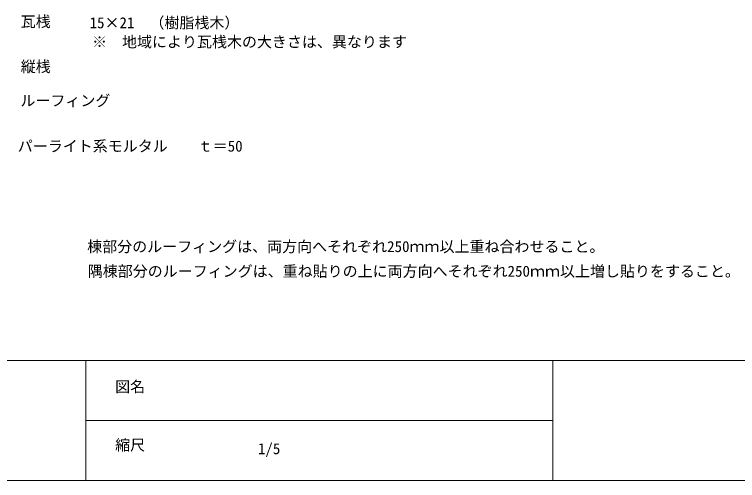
# Model space of a CAD drawing. Units: millimetres, scale not verified. Extents: x -198 to 202, y -140 to 130.
# Drawn here: x -79.2 to 41.4, y -140 to -62.2 of the extents above; entities that cross this region are included whole.
import ezdxf
from ezdxf.enums import TextEntityAlignment as Align

# ---------------------------------------------------------------- set-up
doc = ezdxf.new("R2010")
doc.units = ezdxf.units.MM
doc.header["$LTSCALE"] = 0.5
for name, color, linetype, lineweight in [('0-0', 5, 'Continuous', 18), ('0-1', 7, 'Continuous', 18), ('1-0', 7, 'Continuous', 18)]:
    doc.layers.add(name, color=color, linetype=linetype, lineweight=lineweight)
doc.styles.add('ＭＳ ゴシック', font='')
doc.styles.get('ＭＳ ゴシック').set_extended_font_data('MS Gothic')

msp = doc.modelspace()

# ---------------------------------------------------------------- linework, layer by layer
at = {"layer": '0-0'}
for p, q in [((202.4324, -119.9865), (-197.5676, -119.9865)), ((-67.2973, -119.9865), (-67.2973, -139.9865)), ((10.5405, -119.9865), (10.5405, -139.9865)), ((-67.2973, -129.9865), (10.5405, -129.9865)), ((202.4324, -139.9865), (-197.5676, -139.9865))]:
    msp.add_line(p, q, dxfattribs=at)

# ---------------------------------------------------------------- texts
at = {"layer": '0-0', "color": 7, "style": 'ＭＳ ゴシック'}
for s, p in [('図名', (-62.4324, -125.7973)), ('縮尺', (-62.4324, -135.527)), ('1/5', (-38.6278, -136.1375))]:
    msp.add_text(s, height=1.833, dxfattribs=at).set_placement(p, align=Align.BOTTOM_LEFT)
at = {"layer": '0-1', "style": 'ＭＳ ゴシック'}
for s, p in [('瓦桟', (-78.1725, -64.8841)), ('縦桟', (-78.1725, -72.388)), ('ルーフィング', (-78.2251, -78.0733))]:
    msp.add_text(s, height=1.833, dxfattribs=at).set_placement(p, align=Align.BOTTOM_LEFT)
at = {"layer": '1-0', "style": 'ＭＳ ゴシック'}
for s, p in [('15×21\u3000（樹脂桟木）', (-66.6959, -65.0863)), ('※\u3000地域により瓦桟木の大きさは、異なります', (-66.2817, -68.2703)), ('パーライト系モルタル\u3000\u3000ｔ＝50', (-78.6648, -85.6663)), ('棟部分のルーフィングは、両方向へそれぞれ250ｍｍ以上重ね合わせること。', (-67.0863, -102.4202)), ('隅棟部分のルーフィングは、重ね貼りの上に両方向へそれぞれ250ｍｍ以上増し貼りをすること。', (-66.9985, -106.5315))]:
    msp.add_text(s, height=1.833, dxfattribs=at).set_placement(p, align=Align.BOTTOM_LEFT)

doc.saveas('drawing.dxf')
